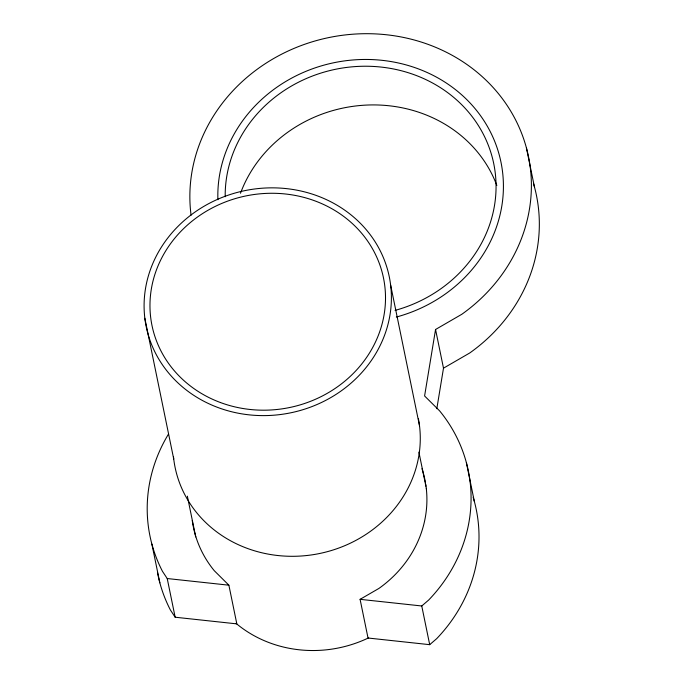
<?xml version="1.0" encoding="UTF-8"?>
<svg xmlns="http://www.w3.org/2000/svg" width="684" height="684" viewBox="0 0 684 684"><rect width="100%" height="100%" fill="white"/><g stroke="black" fill="none" stroke-linecap="round" stroke-linejoin="round"><path stroke-width="1.03" d="M191.075 215.203A171.342 156.645 -11.6 0 1 311.639 41.989A171.342 156.645 -11.6 0 1 513.453 115.861A171.342 156.645 -11.6 0 1 461.794 314.289L435.554 329.483L424.593 395.968L439.598 410.836A162.476 148.548 -11.6 0 1 428.68 600.03L421.754 605.981L360.092 599.329L368.026 638.018L429.697 644.67L436.623 638.719A162.476 148.548 -11.6 0 0 473.174 497.336M436.819 408.69L443.497 368.172L435.554 329.483M443.497 368.172L469.737 352.978A171.342 156.645 -11.6 0 0 533.529 183.637M360.092 599.329L378.91 588.437A118.161 108.029 -11.6 0 0 426.277 488.333M168.367 434.289A162.476 148.548 -11.6 0 0 162.467 571.328L167.221 578.536L228.883 585.188L236.826 623.876L175.164 617.224L170.41 610.017A162.476 148.548 -11.6 0 1 157.517 572.67M228.883 585.188L214.254 570.678A118.161 108.029 -11.6 0 1 192.264 520.533M526.441 147.992L534.384 186.681M466.377 462.641L474.32 501.329M390.649 285.185A124.069 113.433 -11.6 0 1 218.093 407.578A124.069 113.433 -11.6 0 1 194.487 212.425A124.069 113.433 -11.6 0 1 390.649 285.185L419.531 425.875M418.899 452.115L426.406 488.692M421.754 605.981L429.697 644.67M187.365 496.174L195.735 536.931M144.837 318.274L173.719 458.964M167.221 578.536L175.164 617.224M151.891 544.122L159.834 582.811M368.65 637.839A118.161 108.029 -11.6 0 1 236.04 623.355M425.704 484.118A118.161 108.029 -11.6 0 1 426.012 486.221M421.977 468.677A118.161 108.029 -11.6 0 1 425.345 482.023M217.897 199.728A143.272 130.986 -11.6 0 1 345.642 60.748A143.272 130.986 -11.6 0 1 501.141 162.997A143.272 130.986 -11.6 0 1 396.318 317.051M240.503 193.256A135.885 124.24 -11.6 0 1 368.89 104.985A135.885 124.24 -11.6 0 1 496.841 185.475M225.198 196.736A135.885 124.24 -11.6 0 1 348.053 67.254A135.885 124.24 -11.6 0 1 493.993 164.921A135.885 124.24 -11.6 0 1 395.053 310.399M418.377 418.574A124.069 113.433 -11.6 0 1 313.118 554.681A124.069 113.433 -11.6 0 1 173.488 456.878M220.462 402.543A118.161 108.029 -11.6 0 0 384.793 285.972A118.161 108.029 -11.6 0 0 197.975 216.674A118.161 108.029 -11.6 0 0 220.462 402.543"/></g></svg>
